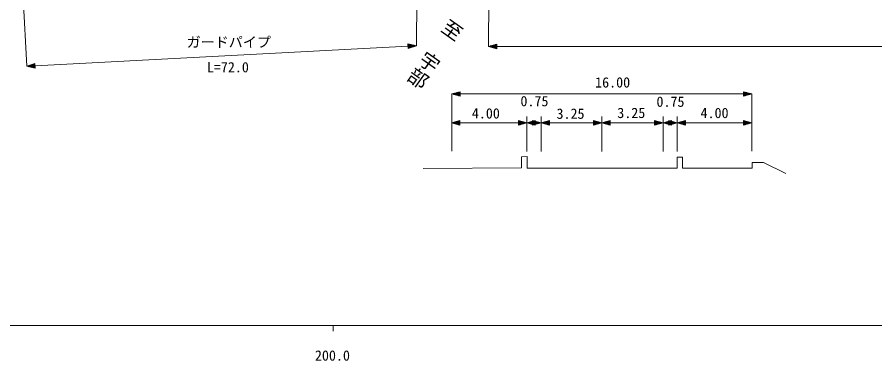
# Model space of a CAD drawing. Units: millimetres, scale not verified. Extents: x 40000 to 680000, y 20000 to 380000.
# Drawn here: x 211719 to 364404, y 198715 to 259823 of the extents above; entities that cross this region are included whole.
import ezdxf
from ezdxf.enums import TextEntityAlignment as Align

# ---------------------------------------------------------------- set-up
doc = ezdxf.new("R2010")
doc.units = ezdxf.units.MM
doc.header["$LTSCALE"] = 1000
for name, color, linetype, lineweight in [('M-BGD', 7, 'Continuous', 13), ('M-STR-HTXT', 7, 'Continuous', 13), ('M-TTL-BAND', 7, 'Continuous', 13)]:
    doc.layers.add(name, color=color, linetype=linetype, lineweight=lineweight)
doc.styles.add('@ＭＳ ゴシック', font='')
doc.styles.add('ＭＳ ゴシック', font='')
doc.styles.get('@ＭＳ ゴシック').set_extended_font_data('@MS Gothic')
doc.styles.get('ＭＳ ゴシック').set_extended_font_data('MS Gothic')

msp = doc.modelspace()

# ---------------------------------------------------------------- linework, layer by layer
at = {"layer": 'M-BGD'}
for points in [[(284010, 232942), (301488, 233012), (301488, 235008), (302498, 235020), (302498, 232988), (329201, 232988), (329201, 234958), (330180, 234958), (330180, 232996), (342541, 232996)], [(342541, 232996), (342541, 233985), (344559, 233985), (348587, 232028)]]:
    msp.add_lwpolyline(points, dxfattribs=at)
at = {"layer": 'M-STR-HTXT'}
for p, q in [((295764, 282928), (295626, 254624)), ((283023, 281063), (282795, 254755)), ((212077, 276494), (213418, 251086)), ((282795, 254755), (281276, 255077)), ((281276, 255077), (281319, 254275)), ((281580, 255013), (281281, 254997)), ((295626, 254624), (297126, 255026)), ((297126, 254222), (297126, 255026)), ((214916, 251165), (281298, 254676)), ((281285, 254917), (281884, 254948)), ((282188, 254884), (281289, 254836)), ((281293, 254756), (282492, 254820)), ((282795, 254755), (281298, 254676)), ((281302, 254596), (282500, 254659)), ((282205, 254563), (281306, 254515)), ((281310, 254435), (281909, 254467)), ((281614, 254371), (281314, 254355)), ((282795, 254755), (281319, 254275)), ((295626, 254624), (297126, 254222)), ((295626, 254624), (297126, 254624)), ((297126, 254705), (295926, 254705)), ((297126, 254544), (295926, 254544)), ((296226, 254785), (297126, 254785)), ((296226, 254463), (297126, 254463)), ((297126, 254865), (296526, 254865)), ((297126, 254383), (296526, 254383)), ((296826, 254946), (297126, 254946)), ((296826, 254303), (297126, 254303)), ((297126, 254624), (432167, 254624)), ((213418, 251086), (214895, 251566)), ((213418, 251086), (214916, 251165)), ((213418, 251086), (214938, 250764)), ((214912, 251245), (213714, 251182)), ((214921, 251085), (213722, 251021)), ((214009, 251278), (214908, 251325)), ((214026, 250957), (214925, 251004)), ((214904, 251406), (214304, 251374)), ((214929, 250924), (214330, 250892)), ((214600, 251470), (214899, 251486)), ((214634, 250828), (214933, 250844)), ((214938, 250764), (214895, 251566)), ((289085, 246170), (290585, 246572)), ((289085, 246170), (290585, 245768)), ((289085, 246170), (290585, 246170)), ((289085, 246170), (289085, 236013)), ((290585, 246251), (289385, 246251)), ((290585, 246090), (289385, 246090)), ((289685, 246331), (290585, 246331)), ((289685, 246010), (290585, 246010)), ((290585, 246411), (289985, 246411)), ((290585, 245929), (289985, 245929)), ((290285, 246492), (290585, 246492)), ((290285, 245849), (290585, 245849)), ((290585, 245768), (290585, 246572)), ((290585, 246170), (341013, 246170)), ((342513, 246170), (341013, 246572)), ((341013, 246572), (341013, 245768)), ((341313, 246492), (341013, 246492)), ((341013, 246411), (341613, 246411)), ((341913, 246331), (341013, 246331)), ((341013, 246251), (342213, 246251)), ((342513, 246170), (341013, 245768)), ((342513, 246170), (341013, 246170)), ((341013, 246090), (342213, 246090)), ((341913, 246010), (341013, 246010)), ((341013, 245929), (341613, 245929)), ((341313, 245849), (341013, 245849)), ((342513, 246170), (342513, 236011)), ((289040, 241030), (290540, 241432)), ((290540, 241271), (289940, 241271)), ((290240, 241351), (290540, 241351)), ((290540, 240628), (290540, 241432)), ((302456, 241030), (300956, 241432)), ((300956, 241432), (300956, 240628)), ((301256, 241351), (300956, 241351)), ((300956, 241271), (301556, 241271)), ((302456, 242154), (302456, 235927)), ((302456, 241030), (303956, 241432)), ((303956, 241271), (303356, 241271)), ((304980, 241030), (303480, 241432)), ((303480, 241432), (303480, 240628)), ((303780, 241351), (303480, 241351)), ((303480, 241271), (304080, 241271)), ((303656, 241351), (303956, 241351)), ((303956, 240628), (303956, 241432)), ((304980, 242154), (304980, 235927)), ((304980, 241030), (306480, 241432)), ((306480, 241271), (305880, 241271)), ((306180, 241351), (306480, 241351)), ((306480, 240628), (306480, 241432)), ((315795, 241030), (314295, 241432)), ((314295, 241432), (314295, 240628)), ((314595, 241351), (314295, 241351)), ((314295, 241271), (314895, 241271)), ((315795, 242154), (315795, 235927)), ((315795, 241030), (317295, 241432)), ((317295, 241271), (316695, 241271)), ((316995, 241351), (317295, 241351)), ((317295, 240628), (317295, 241432)), ((326698, 241030), (325198, 241432)), ((325198, 241432), (325198, 240628)), ((325498, 241351), (325198, 241351)), ((325198, 241271), (325798, 241271)), ((326698, 242154), (326698, 235927)), ((326698, 241030), (328198, 241432)), ((328198, 241271), (327598, 241271)), ((329216, 241030), (327716, 241432)), ((327716, 241432), (327716, 240628)), ((328016, 241351), (327716, 241351)), ((327716, 241271), (328316, 241271)), ((327898, 241351), (328198, 241351)), ((328198, 240628), (328198, 241432)), ((329216, 242154), (329216, 235927)), ((329216, 241030), (330716, 241432)), ((330716, 241271), (330116, 241271)), ((330416, 241351), (330716, 241351)), ((330716, 240628), (330716, 241432)), ((342513, 241030), (341013, 241432)), ((341013, 241432), (341013, 240628)), ((341313, 241351), (341013, 241351)), ((341013, 241271), (341613, 241271)), ((289040, 241030), (290540, 240628)), ((289040, 241030), (290540, 241030)), ((290540, 241110), (289340, 241110)), ((290540, 240949), (289340, 240949)), ((289640, 241190), (290540, 241190)), ((289640, 240869), (290540, 240869)), ((290540, 240788), (289940, 240788)), ((290240, 240708), (290540, 240708)), ((290540, 241030), (300956, 241030)), ((301856, 241190), (300956, 241190)), ((300956, 241110), (302156, 241110)), ((302456, 241030), (300956, 240628)), ((302456, 241030), (300956, 241030)), ((300956, 240949), (302156, 240949)), ((301856, 240869), (300956, 240869)), ((300956, 240788), (301556, 240788)), ((301256, 240708), (300956, 240708)), ((302456, 241030), (303956, 240628)), ((302456, 241030), (303956, 241030)), ((303956, 241110), (302756, 241110)), ((303956, 240949), (302756, 240949)), ((303056, 241190), (303956, 241190)), ((303056, 240869), (303956, 240869)), ((303956, 240788), (303356, 240788)), ((304380, 241190), (303480, 241190)), ((303480, 241110), (304680, 241110)), ((304980, 241030), (303480, 240628)), ((304980, 241030), (303480, 241030)), ((303480, 240949), (304680, 240949)), ((304380, 240869), (303480, 240869)), ((303480, 240788), (304080, 240788)), ((303780, 240708), (303480, 240708)), ((303656, 240708), (303956, 240708)), ((304980, 241030), (306480, 240628)), ((304980, 241030), (306480, 241030)), ((306480, 241110), (305280, 241110)), ((306480, 240949), (305280, 240949)), ((305580, 241190), (306480, 241190)), ((305580, 240869), (306480, 240869)), ((306480, 240788), (305880, 240788)), ((306180, 240708), (306480, 240708)), ((306480, 241030), (314295, 241030)), ((315195, 241190), (314295, 241190)), ((314295, 241110), (315495, 241110)), ((315795, 241030), (314295, 240628)), ((315795, 241030), (314295, 241030)), ((314295, 240949), (315495, 240949)), ((315195, 240869), (314295, 240869)), ((314295, 240788), (314895, 240788)), ((314595, 240708), (314295, 240708)), ((315795, 241030), (317295, 240628)), ((315795, 241030), (317295, 241030)), ((317295, 241110), (316095, 241110)), ((317295, 240949), (316095, 240949)), ((316395, 241190), (317295, 241190)), ((316395, 240869), (317295, 240869)), ((317295, 240788), (316695, 240788)), ((316995, 240708), (317295, 240708)), ((317295, 241030), (325198, 241030)), ((326098, 241190), (325198, 241190)), ((325198, 241110), (326398, 241110)), ((326698, 241030), (325198, 240628)), ((326698, 241030), (325198, 241030)), ((325198, 240949), (326398, 240949)), ((326098, 240869), (325198, 240869)), ((325198, 240788), (325798, 240788)), ((325498, 240708), (325198, 240708)), ((326698, 241030), (328198, 240628)), ((326698, 241030), (328198, 241030)), ((328198, 241110), (326998, 241110)), ((328198, 240949), (326998, 240949)), ((327298, 241190), (328198, 241190)), ((327298, 240869), (328198, 240869)), ((328198, 240788), (327598, 240788)), ((328616, 241190), (327716, 241190)), ((327716, 241110), (328916, 241110)), ((329216, 241030), (327716, 240628)), ((329216, 241030), (327716, 241030)), ((327716, 240949), (328916, 240949)), ((328616, 240869), (327716, 240869)), ((327716, 240788), (328316, 240788)), ((328016, 240708), (327716, 240708)), ((327898, 240708), (328198, 240708)), ((329216, 241030), (330716, 240628)), ((329216, 241030), (330716, 241030)), ((330716, 241110), (329516, 241110)), ((330716, 240949), (329516, 240949)), ((329816, 241190), (330716, 241190)), ((329816, 240869), (330716, 240869)), ((330716, 240788), (330116, 240788)), ((330416, 240708), (330716, 240708)), ((330716, 241030), (341013, 241030)), ((341913, 241190), (341013, 241190)), ((341013, 241110), (342213, 241110)), ((342513, 241030), (341013, 240628)), ((342513, 241030), (341013, 241030)), ((341013, 240949), (342213, 240949)), ((341913, 240869), (341013, 240869)), ((341013, 240788), (341613, 240788)), ((341313, 240708), (341013, 240708))]:
    msp.add_line(p, q, dxfattribs=at)
at = {"layer": 'M-TTL-BAND'}
for p, q in [((40000, 205000), (579000, 205000)), ((268000, 205000), (268000, 204000))]:
    msp.add_line(p, q, dxfattribs=at)

# ---------------------------------------------------------------- texts
at = {"layer": 'M-BGD', "style": '@ＭＳ ゴシック'}
msp.add_text('山口宇部有料道路\u3000至\u3000宇部', height=2566, rotation=234.728, dxfattribs=at).set_placement((293535, 267330), align=Align.BOTTOM_CENTER)
at = {"layer": 'M-STR-HTXT', "style": 'ＭＳ ゴシック'}
for s, p in [('ガードパイプ', (249392, 253926)), ('L=72.0', (249229, 249463)), ('16.00', (317725, 246763)), ('0.75', (303806, 243434)), ('0.75', (328023, 243334)), ('4.00', (295157, 241257)), ('3.25', (310227, 241201)), ('3.25', (321053, 241338)), ('4.00', (335867, 241322))]:
    msp.add_text(s, height=1833, dxfattribs=at).set_placement(p, align=Align.BOTTOM_CENTER)
at = {"layer": 'M-TTL-BAND', "style": 'ＭＳ ゴシック'}
msp.add_text('200.0', height=1833, dxfattribs=at).set_placement((267844, 198195), align=Align.BOTTOM_CENTER)

doc.saveas('drawing.dxf')
